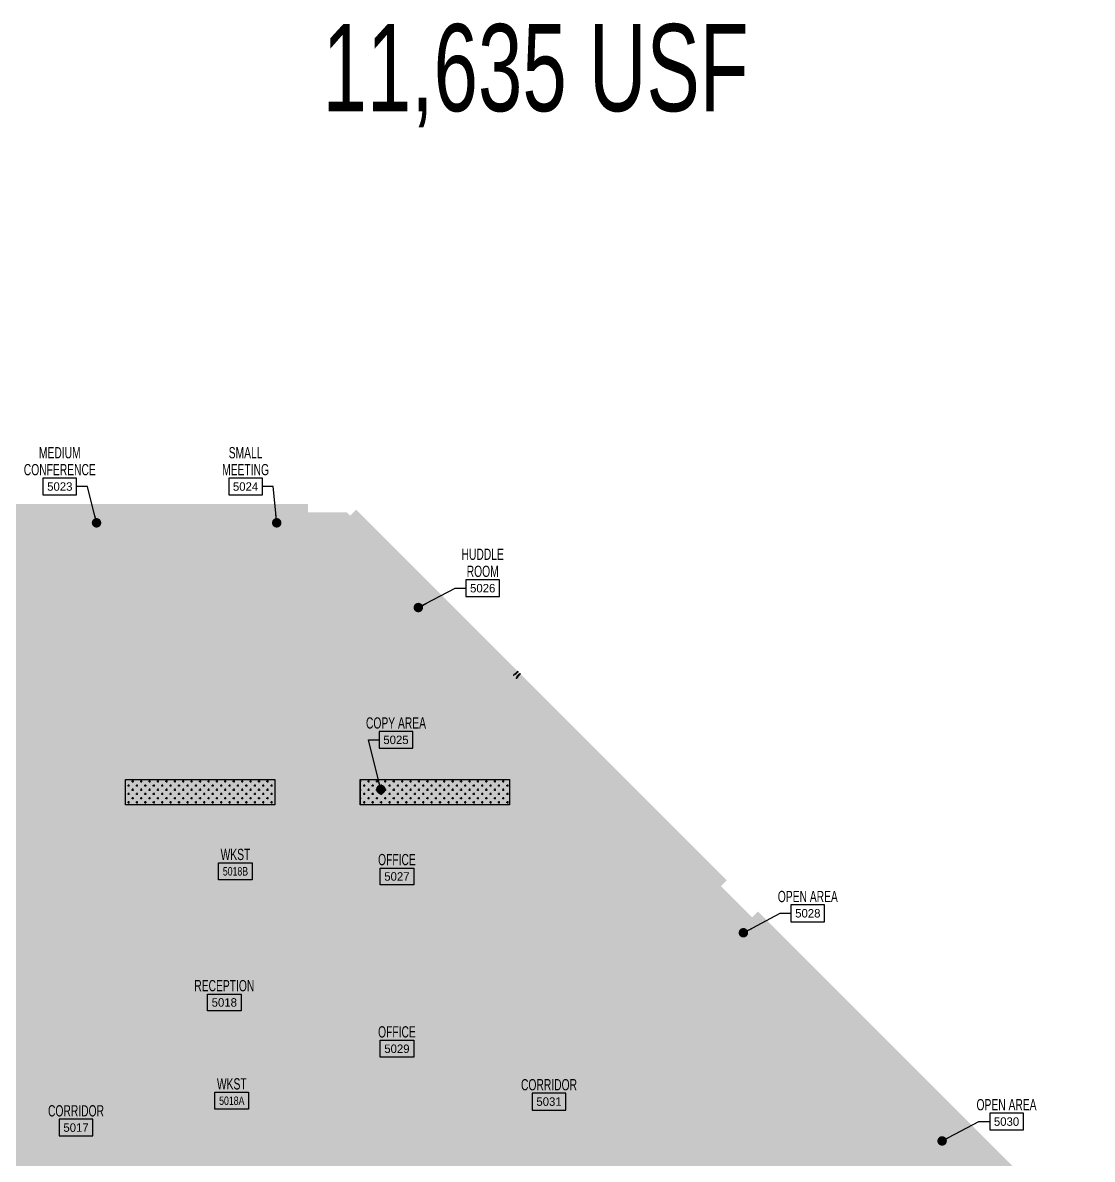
# Model space of a CAD drawing. Header units: inches. Extents: x -71 to 4499, y -33 to 4893.
# Drawn here: x 3380 to 4396, y 3813 to 4893 of the extents above; entities that cross this region are included whole.
import ezdxf
from ezdxf.enums import TextEntityAlignment as Align

# ---------------------------------------------------------------- set-up
doc = ezdxf.new("R2010")
doc.units = ezdxf.units.IN
doc.header["$LTSCALE"] = 96
doc.header["$MEASUREMENT"] = 0
doc.linetypes.add('PHANTOM4', pattern=[0.625, 0.3125, -0.0625, 0.0625, -0.0625, 0.0625, -0.0625])
for name, color, linetype in [('A-Area', 212, 'PHANTOM4'), ('A-Area-Iden', 7, 'Continuous'), ('A-Area-Iden-Name', 7, 'Continuous'), ('A-Area-Iden-Numb', 7, 'Continuous'), ('A-Bldg-Patt', 5, 'Continuous'), ('A-Flor-Case-Exst', 235, 'Continuous'), ('A-Flor-Strs-Neww', 43, 'Continuous'), ('A-Wall-Neww', 6, 'Continuous')]:
    doc.layers.add(name, color=color, linetype=linetype)
doc.styles.add('XFINE_0', font='ARIALN.TTF', dxfattribs={"width": 0.8})
doc.styles.add('XFINE_1-8', font='ARIALN.TTF', dxfattribs={"width": 0.8, "height": 10})
doc.dimstyles.new('OTJ_1-8', dxfattribs={"dimscale": 96, "dimtxt": 0.09375, "dimasz": 0.09375, "dimexe": 0.0625, "dimexo": 0.15625, "dimgap": 0.046875, "dimtad": 1, "dimdec": 1, "dimzin": 3, "dimdsep": 46, "dimlunit": 4, "dimtxsty": 'XFINE_1-8', "dimblk": 'ARCHTICK', "dimcen": 0.09, "dimdle": 0.0625, "dimclrd": 15, "dimclre": 15, "dimclrt": 7, "dimadec": 0, "dimazin": 0, "dimtfac": 0.75, "dimtdec": 1, "dimtix": 1, "dimtmove": 1, "dimatfit": 3, "dimfxl": 1, "dimfrac": 1, "dimtolj": 1, "dimtzin": 0, "dimarcsym": 0})
pattern_1 = [(270, (-2159.6815, 649.5292), (4, -4), [2, -6]), (0, (-2160.6815, 648.5292), (4, 4), [2, -6])]

# ---------------------------------------------------------------- blocks, each defined once
blk = doc.blocks.new('OTJ_Room_Tag_4_P')
at = {"layer": 'A-Area-Iden-Numb'}
blk.add_lwpolyline([(2, -2), (2, 0), (-2, 0), (-2, -2)], close=True, dxfattribs=at)
at = {"layer": 'A-Area-Iden-Name', "style": 'XFINE_0', "width": 0.8}
for tag, p in [('ROOM:NAME1', (0, 2.35)), ('ROOM:NAME2', (0, 0.33))]:
    blk.add_attdef(tag, text='', height=1.33, dxfattribs=at).set_placement(p, align=Align.CENTER)
at = {"layer": 'A-Area-Iden-Numb', "style": 'XFINE_0', "width": 1.569593}
blk.add_attdef('ROOM:NUMBER', text='', height=1, dxfattribs=at).set_placement((-1.5, -1.5), (1.5, -1.5), align=Align.FIT)
blk = doc.blocks.new('_ArchTick')
at = {"color": 0, "linetype": 'ByBlock', "const_width": 0.15}
blk.add_lwpolyline([(-0.5, -0.5), (0.5, 0.5)], dxfattribs=at)
blk = doc.blocks.new('A$C3E764DF2')
for points in [[(0.3, 4.1), (0.3, 3.3), (0, 3.3), (0, 4.1)], [(0.3, 0.3), (0.3, 1.1), (0, 1.1), (0, 0.3)]]:
    blk.add_hatch(color=256).paths.add_polyline_path(points)
h = blk.add_hatch()
h.set_pattern_fill('FP_2', color=256, style=0, pattern_type=2)
h.set_pattern_definition([(360, (-602.1933, 16.2395), (-6e-17, -0.5), []), (270, (-602.1933, 16.2395), (-0.5, 3e-17), [])])
h.paths.add_polyline_path([(4, 3.4), (4, 3.9), (0.4, 3.9), (0.4, 3.4)])
h = blk.add_hatch()
h.set_pattern_fill('FP_2', color=256, style=0, pattern_type=2)
h.set_pattern_definition([(1e-14, (-602.1933, -11.8645), (-6e-17, 0.5), []), (90, (-602.1933, -11.8645), (-0.5, -3e-17), [])])
h.paths.add_polyline_path([(4, 0.4), (4, 0.9), (0.4, 0.9), (0.4, 0.4)])
for p, q in [((0, 4.1), (0.3, 4.1)), ((0, 3.3), (0, 4.1)), ((0.3, 3.3), (0, 3.3)), ((0.3, 1.1), (0, 1.1)), ((0, 1.1), (0, 0.3)), ((0, 0.3), (0.3, 0.3)), ((0.3, 4.1), (0.3, 3.3)), ((5.5, 4.1), (0.3, 4.1)), ((0.3, 4.1), (0.3, 3.3)), ((0.3, 3.3), (0.4, 3.3)), ((0.3, 0.3), (0.3, 1.1)), ((0.3, 0.3), (0.3, 1.1)), ((0.3, 1.1), (0.4, 1.1)), ((5.5, 0.3), (0.3, 0.3)), ((0.4, 3.9), (4, 3.9)), ((0.4, 3.4), (0.4, 3.9)), ((0.4, 3.3), (0.4, 3.9)), ((0.4, 3.9), (5.5, 3.9)), ((4, 3.4), (0.4, 3.4)), ((0.4, 1.1), (0.4, 0.4)), ((4, 0.9), (0.4, 0.9)), ((0.4, 0.9), (0.4, 0.4)), ((0.4, 0.4), (4, 0.4)), ((0.4, 0.4), (5.5, 0.4)), ((4, 4.1), (4, 4.4)), ((4, 4.4), (5.5, 4.4)), ((4, 3.9), (4, 3.4)), ((4, 0.4), (4, 0.9)), ((4, 0.3), (4, 0)), ((4.1, 4.1), (4.1, 4.2)), ((4.1, 4.2), (5.3, 4.2)), ((4.1, 0.3), (4.1, 0.1)), ((4.1, 0.1), (5.3, 0.1)), ((5.3, 4.2), (5.3, 4.1)), ((5.3, 0.1), (5.3, 0.3)), ((5.5, 4.4), (5.5, 4.1)), ((5.5, 3.9), (5.5, 4.1)), ((5.5, 0.4), (5.5, 0.3)), ((5.5, 0), (5.5, 0.3)), ((4, 0), (5.5, 0))]:
    blk.add_line(p, q)

msp = doc.modelspace()

# ---------------------------------------------------------------- hatches: boundary and pattern name
at = {"layer": 'A-Area'}
h = msp.add_hatch(color=256, dxfattribs=at)
h.dxf.hatch_style = 1
edge = h.paths.add_edge_path()
edge.add_line((2892, 2954.7), (3410.5, 2954.7))
edge.add_line((3410.5, 2954.7), (3410.5, 3333.5))
edge.add_line((3410.5, 3333.5), (3474, 3333.5))
edge.add_line((3474, 3333.5), (3474, 3430.5))
edge.add_line((3474, 3430.5), (3573.5, 3430.5))
edge.add_line((3573.5, 3430.5), (3573.5, 3441.5))
edge.add_line((3573.5, 3441.5), (3592.5, 3441.5))
edge.add_line((3592.5, 3441.5), (3592.5, 3430.5))
edge.add_line((3592.5, 3430.5), (3660.1, 3430.5))
edge.add_line((3660.1, 3430.5), (3660.1, 3668))
edge.add_line((3660.1, 3668), (4387.9, 3667.7))
edge.add_line((4387.9, 3667.7), (4387.9, 3681))
edge.add_line((4387.9, 3681), (4396.1, 3681))
edge.add_line((4396.1, 3681), (4396.1, 3731.3))
edge.add_line((4396.1, 3731.3), (4078.5, 4048.8))
edge.add_line((4078.5, 4048.8), (4072.8, 4043.1))
edge.add_line((4072.8, 4043.1), (4043.1, 4072.8))
edge.add_line((4043.1, 4072.8), (4048.8, 4078.5))
edge.add_line((4048.8, 4078.5), (3696.7, 4430.7))
edge.add_line((3696.7, 4430.7), (3691, 4425))
edge.add_line((3691, 4425), (3688, 4428))
edge.add_line((3688, 4428), (3650.9, 4428))
edge.add_line((3650.9, 4428), (3650.9, 4436.1))
edge.add_line((3650.9, 4436.1), (3321, 4436.1))
edge.add_line((3321, 4436.1), (3321, 4428))
edge.add_line((3321, 4428), (3279, 4428))
edge.add_line((3279, 4428), (3279, 4436.1))
edge.add_line((3279, 4436.1), (2922, 4436.1))
edge.add_line((2922, 4436.1), (2922, 4428))
edge.add_line((2922, 4428), (2892, 4428))
edge.add_line((2892, 4428), (2892, 4398))
edge.add_line((2892, 4398), (2883.9, 4398))
edge.add_line((2883.9, 4398), (2883.9, 4041))
edge.add_line((2883.9, 4041), (2892, 4041))
edge.add_line((2892, 4041), (2892, 3999))
edge.add_line((2892, 3999), (2883.9, 3999))
edge.add_line((2883.9, 3999), (2883.9, 3681))
edge.add_line((2883.9, 3681), (2892, 3681))
edge.add_line((2892, 3681), (2892, 3639))
edge.add_line((2892, 3639), (2883.9, 3639))
edge.add_line((2883.9, 3639), (2883.9, 3321))
edge.add_line((2883.9, 3321), (2892, 3321))
edge.add_line((2892, 3321), (2892, 3279))
edge.add_line((2892, 3279), (2883.9, 3279))
edge.add_line((2883.9, 3279), (2883.9, 2961))
edge.add_line((2883.9, 2961), (2892, 2961))
edge.add_line((2892, 2961), (2892, 2954.7))
at = {"layer": 'A-Bldg-Patt'}
h = msp.add_hatch(color=256, dxfattribs=at)
h.dxf.hatch_style = 1
h.paths.add_polyline_path([(3443.9, 1639), (3443.9, 1879.4), (3671.5, 1879.4), (3671.5, 1638.7)], flags=16)
h.paths.add_polyline_path([(3917.3, 3804.6), (3917.3, 3670.4), (4387.1, 3672), (4386.9, 3729.7), (3690.2, 4425.8), (2892, 4428), (2887.8, 2218.7), (2683.7, 2012.4), (2222.6, 1553.5), (8, 1552), (3347, 715.9), (3295.5, 755), (3528.2, 948.6), (3658.5, 1124.6), (3724.1, 1093), (3834.6, 1093), (3835.3, 1214.4), (3749.1, 1214.5), (3748.6, 1214.5), (3748.6, 1350.7), (3658.3, 1350.7), (3658.3, 1589.7), (3671.5, 1589.7), (3671.5, 1641.2), (3671.5, 1784.3), (3671.5, 1787.8), (3671.5, 1880.2), (3672.3, 1938.2), (3660.1, 1938.2), (3660, 2057.8), (3474, 2059.5), (3842.5, 2059.5), (3846, 2316), (3474, 2314.5), (3475.5, 2430), (3795, 2433.5), (3795, 2563.5), (3474, 2563.5), (3482.5, 3234), (3616.9, 3234), (3623, 3294), (3474, 3294), (3410.5, 3294), (3410.5, 3494), (3473.7, 3494), (3474, 3548.1), (3660, 3548.3), (3660.1, 3665.9), (3455.8, 3665.9), (3455.8, 3804.6)])
at = {"layer": 'A-Flor-Case-Exst'}
h = msp.add_hatch(dxfattribs=at)
h.set_pattern_fill('CROSS', color=256, scale=16, angle=-90, style=0)
h.set_pattern_definition(pattern_1)
h.paths.add_polyline_path([(3477.5, 4150.2), (3477.5, 4174.2), (3619.5, 4174.2), (3619.5, 4150.2)])
h = msp.add_hatch(dxfattribs=at)
h.set_pattern_fill('CROSS', color=256, scale=16, angle=-90, style=0)
h.set_pattern_definition(pattern_1)
h.paths.add_polyline_path([(3700.5, 4150.2), (3700.5, 4174.2), (3842.5, 4174.2), (3842.5, 4150.2)])

# ---------------------------------------------------------------- linework, layer by layer
for points in [[(3477.5, 4150.2), (3477.5, 4174.2), (3619.5, 4174.2), (3619.5, 4150.2)], [(3700.5, 4150.2), (3700.5, 4174.2), (3842.5, 4174.2), (3842.5, 4150.2)]]:
    msp.add_lwpolyline(points, close=True, dxfattribs=at)
at = {"layer": 'A-Flor-Strs-Neww'}
msp.add_line((3700.5, 4174.2), (3700.5, 4150.2), dxfattribs=at)

# ---------------------------------------------------------------- block references
at = {"layer": 'A-Area-Iden'}
ref = msp.add_blockref('OTJ_Room_Tag_4_P', (3415.1, 4460.6), dxfattribs=dict(at, xscale=8, yscale=8, zscale=8))
ref.add_attrib('ROOM:NAME1', 'MEDIUM', dxfattribs={"layer": 'A-Area-Iden-Name', "height": 10.67, "style": 'XFINE_0', "width": 0.8}).set_placement((3415.1, 4479.4), align=Align.CENTER)
ref.add_attrib('ROOM:NAME2', 'CONFERENCE', dxfattribs={"layer": 'A-Area-Iden-Name', "height": 10.67, "style": 'XFINE_0', "width": 0.8}).set_placement((3415.1, 4463.3), align=Align.CENTER)
ref.add_attrib('ROOM:NUMBER', '5023', dxfattribs={"layer": 'A-Area-Iden-Numb', "height": 8, "style": 'XFINE_0', "width": 1.177195}).set_placement((3403.1, 4448.6), (3427.1, 4448.6), align=Align.FIT)
ref = msp.add_blockref('OTJ_Room_Tag_4_P', (3591.6, 4460.6), dxfattribs=dict(at, xscale=8, yscale=8, zscale=8))
ref.add_attrib('ROOM:NAME1', 'SMALL', dxfattribs={"layer": 'A-Area-Iden-Name', "height": 10.67, "style": 'XFINE_0', "width": 0.8}).set_placement((3591.6, 4479.4), align=Align.CENTER)
ref.add_attrib('ROOM:NAME2', 'MEETING', dxfattribs={"layer": 'A-Area-Iden-Name', "height": 10.67, "style": 'XFINE_0', "width": 0.8}).set_placement((3591.6, 4463.3), align=Align.CENTER)
ref.add_attrib('ROOM:NUMBER', '5024', dxfattribs={"layer": 'A-Area-Iden-Numb', "height": 8, "style": 'XFINE_0', "width": 1.177195}).set_placement((3579.6, 4448.6), (3603.6, 4448.6), align=Align.FIT)
ref = msp.add_blockref('OTJ_Room_Tag_4_P', (3816.9, 4364), dxfattribs=dict(at, xscale=8, yscale=8, zscale=8))
ref.add_attrib('ROOM:NAME1', 'HUDDLE', dxfattribs={"layer": 'A-Area-Iden-Name', "height": 10.67, "style": 'XFINE_0', "width": 0.8}).set_placement((3816.9, 4382.9), align=Align.CENTER)
ref.add_attrib('ROOM:NAME2', 'ROOM', dxfattribs={"layer": 'A-Area-Iden-Name', "height": 10.67, "style": 'XFINE_0', "width": 0.8}).set_placement((3816.9, 4366.7), align=Align.CENTER)
ref.add_attrib('ROOM:NUMBER', '5026', dxfattribs={"layer": 'A-Area-Iden-Numb', "height": 8, "style": 'XFINE_0', "width": 1.177195}).set_placement((3804.9, 4352), (3828.9, 4352), align=Align.FIT)
ref = msp.add_blockref('OTJ_Room_Tag_4_P', (3734.5, 4219.9), dxfattribs=dict(at, xscale=8, yscale=8, zscale=8))
ref.add_attrib('ROOM:NAME2', 'COPY AREA', dxfattribs={"layer": 'A-Area-Iden-Name', "height": 10.67, "style": 'XFINE_0', "width": 0.8}).set_placement((3734.5, 4222.6), align=Align.CENTER)
ref.add_attrib('ROOM:NUMBER', '5025', dxfattribs={"layer": 'A-Area-Iden-Numb', "height": 8, "style": 'XFINE_0', "width": 1.177195}).set_placement((3722.5, 4207.9), (3746.5, 4207.9), align=Align.FIT)
ref = msp.add_blockref('OTJ_Room_Tag_4_P', (3582, 4095), dxfattribs=dict(at, xscale=-8, yscale=8, zscale=8))
ref.add_attrib('ROOM:NAME2', 'WKST', dxfattribs={"layer": 'A-Area-Iden-Name', "height": 10.67, "style": 'XFINE_0', "width": 0.8}).set_placement((3582, 4097.7), align=Align.CENTER)
ref.add_attrib('ROOM:NUMBER', '5018B', dxfattribs={"layer": 'A-Area-Iden-Numb', "height": 8, "style": 'XFINE_0', "width": 0.905684}).set_placement((3570, 4083), (3594, 4083), align=Align.FIT)
ref = msp.add_blockref('OTJ_Room_Tag_4_P', (3735.4, 4090.1), dxfattribs=dict(at, xscale=-8, yscale=8, zscale=8))
ref.add_attrib('ROOM:NAME2', 'OFFICE', dxfattribs={"layer": 'A-Area-Iden-Name', "height": 10.67, "style": 'XFINE_0', "width": 0.8}).set_placement((3735.4, 4092.8), align=Align.CENTER)
ref.add_attrib('ROOM:NUMBER', '5027', dxfattribs={"layer": 'A-Area-Iden-Numb', "height": 8, "style": 'XFINE_0', "width": 1.177195}).set_placement((3723.4, 4078.1), (3747.4, 4078.1), align=Align.FIT)
ref = msp.add_blockref('OTJ_Room_Tag_4_P', (4125.8, 4055.1), dxfattribs=dict(at, xscale=8, yscale=8, zscale=8))
ref.add_attrib('ROOM:NAME2', 'OPEN AREA', dxfattribs={"layer": 'A-Area-Iden-Name', "height": 10.67, "style": 'XFINE_0', "width": 0.8}).set_placement((4125.8, 4057.7), align=Align.CENTER)
ref.add_attrib('ROOM:NUMBER', '5028', dxfattribs={"layer": 'A-Area-Iden-Numb', "height": 8, "style": 'XFINE_0', "width": 1.177195}).set_placement((4113.8, 4043.1), (4137.8, 4043.1), align=Align.FIT)
ref = msp.add_blockref('OTJ_Room_Tag_4_P', (3571.4, 3970.4), dxfattribs=dict(at, xscale=-8, yscale=8, zscale=8))
ref.add_attrib('ROOM:NAME2', 'RECEPTION', dxfattribs={"layer": 'A-Area-Iden-Name', "height": 10.67, "style": 'XFINE_0', "width": 0.8}).set_placement((3571.4, 3973), align=Align.CENTER)
ref.add_attrib('ROOM:NUMBER', '5018', dxfattribs={"layer": 'A-Area-Iden-Numb', "height": 8, "style": 'XFINE_0', "width": 1.177195}).set_placement((3559.4, 3958.4), (3583.4, 3958.4), align=Align.FIT)
ref = msp.add_blockref('OTJ_Room_Tag_4_P', (3735.4, 3926.4), dxfattribs=dict(at, xscale=-8, yscale=8, zscale=8))
ref.add_attrib('ROOM:NAME2', 'OFFICE', dxfattribs={"layer": 'A-Area-Iden-Name', "height": 10.67, "style": 'XFINE_0', "width": 0.8}).set_placement((3735.4, 3929.1), align=Align.CENTER)
ref.add_attrib('ROOM:NUMBER', '5029', dxfattribs={"layer": 'A-Area-Iden-Numb', "height": 8, "style": 'XFINE_0', "width": 1.177195}).set_placement((3723.4, 3914.4), (3747.4, 3914.4), align=Align.FIT)
ref = msp.add_blockref('OTJ_Room_Tag_4_P', (3578.5, 3877), dxfattribs=dict(at, xscale=-8, yscale=8, zscale=8))
ref.add_attrib('ROOM:NAME2', 'WKST', dxfattribs={"layer": 'A-Area-Iden-Name', "height": 10.67, "style": 'XFINE_0', "width": 0.8}).set_placement((3578.5, 3879.7), align=Align.CENTER)
ref.add_attrib('ROOM:NUMBER', '5018A', dxfattribs={"layer": 'A-Area-Iden-Numb', "height": 8, "style": 'XFINE_0', "width": 0.904938}).set_placement((3566.5, 3865), (3590.5, 3865), align=Align.FIT)
ref = msp.add_blockref('OTJ_Room_Tag_4_P', (3879.9, 3876.2), dxfattribs=dict(at, xscale=8, yscale=8, zscale=8))
ref.add_attrib('ROOM:NAME2', 'CORRIDOR', dxfattribs={"layer": 'A-Area-Iden-Name', "height": 10.67, "style": 'XFINE_0', "width": 0.8}).set_placement((3879.9, 3878.9), align=Align.CENTER)
ref.add_attrib('ROOM:NUMBER', '5031', dxfattribs={"layer": 'A-Area-Iden-Numb', "height": 8, "style": 'XFINE_0', "width": 1.177195}).set_placement((3867.9, 3864.2), (3891.9, 3864.2), align=Align.FIT)
ref = msp.add_blockref('OTJ_Room_Tag_4_P', (4314.6, 3857.2), dxfattribs=dict(at, xscale=8, yscale=8, zscale=8))
ref.add_attrib('ROOM:NAME2', 'OPEN AREA', dxfattribs={"layer": 'A-Area-Iden-Name', "height": 10.67, "style": 'XFINE_0', "width": 0.8}).set_placement((4314.6, 3859.9), align=Align.CENTER)
ref.add_attrib('ROOM:NUMBER', '5030', dxfattribs={"layer": 'A-Area-Iden-Numb', "height": 8, "style": 'XFINE_0', "width": 1.177195}).set_placement((4302.6, 3845.2), (4326.6, 3845.2), align=Align.FIT)
ref = msp.add_blockref('OTJ_Room_Tag_4_P', (3430.5, 3851.5), dxfattribs=dict(at, xscale=8, yscale=8, zscale=8))
ref.add_attrib('ROOM:NAME2', 'CORRIDOR', dxfattribs={"layer": 'A-Area-Iden-Name', "height": 10.67, "style": 'XFINE_0', "width": 0.8}).set_placement((3430.5, 3854.1), align=Align.CENTER)
ref.add_attrib('ROOM:NUMBER', '5017', dxfattribs={"layer": 'A-Area-Iden-Numb', "height": 8, "style": 'XFINE_0', "width": 1.177195}).set_placement((3418.5, 3839.5), (3442.5, 3839.5), align=Align.FIT)
at = {"layer": 'A-Wall-Neww', "rotation": 224.9999999999998}
msp.add_blockref('A$C3E764DF2', (3849.9, 4277.3), dxfattribs=at)

# ---------------------------------------------------------------- texts
at = {"layer": 'A-Area', "insert": (3664.8, 4892), "char_height": 82.76, "attachment_point": 1, "style": 'XFINE_1-8'}
msp.add_mtext_dynamic_manual_height_columns('11,635 USF', width=407.179, gutter_width=50, heights=[0], dxfattribs=at)

# ---------------------------------------------------------------- leaders
at = {"layer": 'A-Area-Iden'}
for points in [[(3450, 4418.1), (3441.4, 4452.6), (3431.1, 4452.6)], [(3621.2, 4418.1), (3617.9, 4452.6), (3607.6, 4452.6)], [(3755.7, 4337.6), (3790.6, 4356), (3800.9, 4356)], [(3720.1, 4164.8), (3708.3, 4211.9), (3718.5, 4211.9)], [(4064.6, 4028.6), (4099.6, 4047.1), (4109.8, 4047.1)], [(4253.4, 3830.8), (4288.3, 3849.2), (4298.6, 3849.2)]]:
    msp.add_leader(points, dimstyle='OTJ_1-8', override={"dimgap": 0.046875, "dimtad": 0, "dimldrblk": 'Dot'}, dxfattribs=at)

doc.saveas('drawing.dxf')
